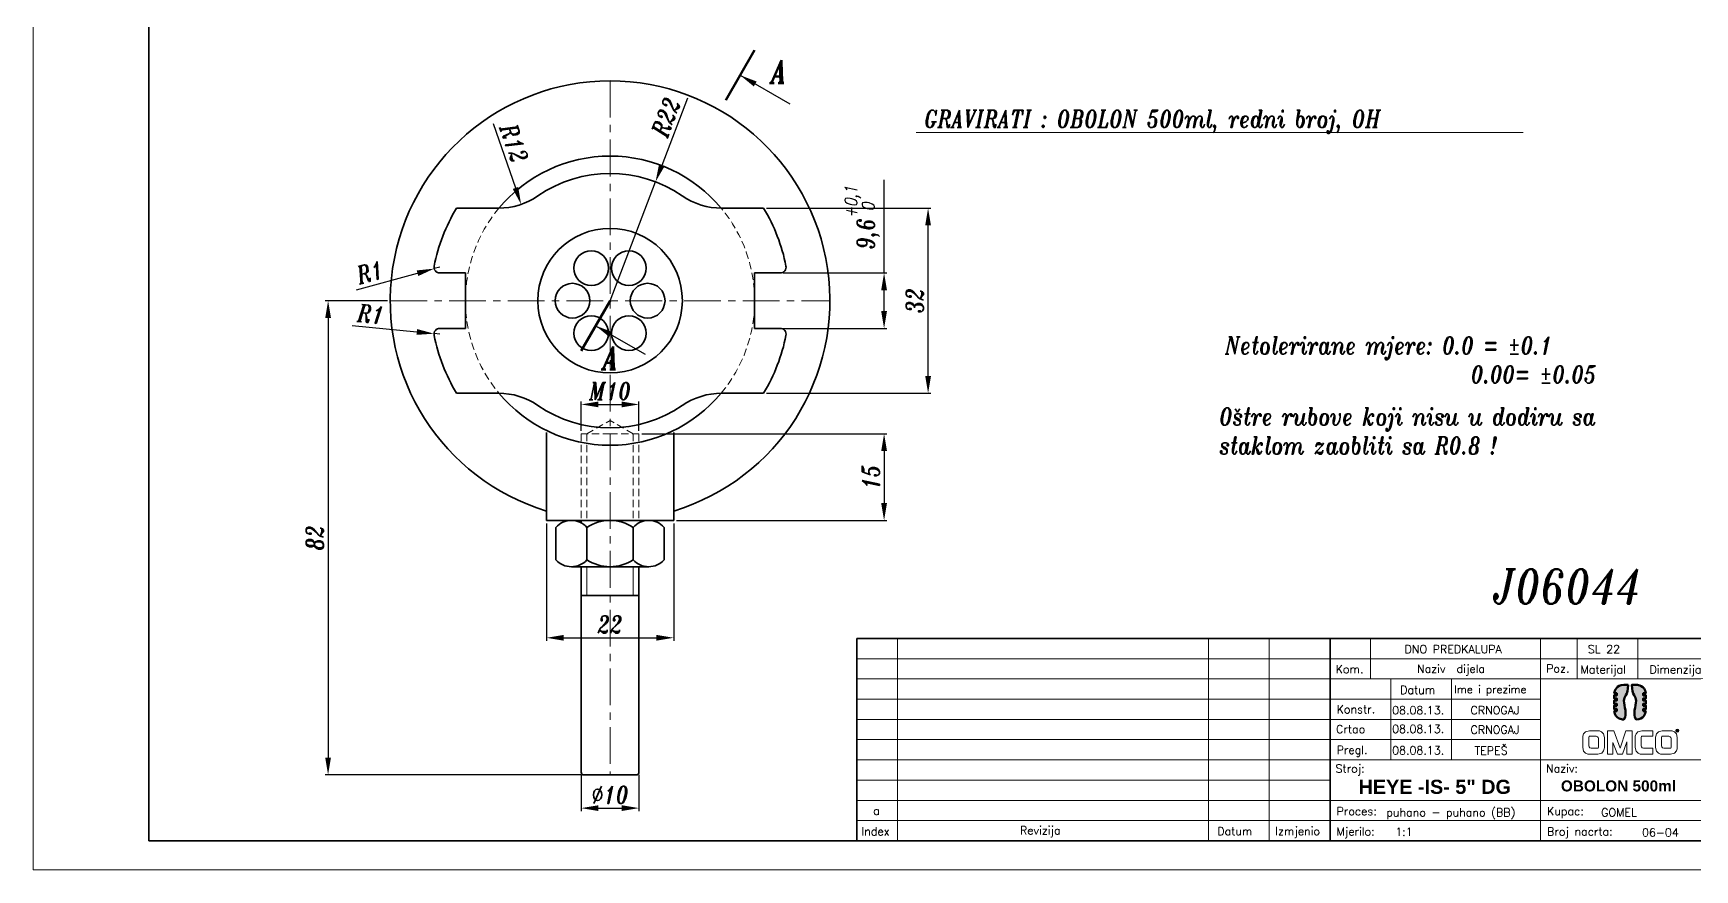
# Model space of a CAD drawing. Header units: millimetres. Extents: x 81 to 512, y 101 to 521.
# Drawn here: x 80.7 to 367.9, y 101.3 to 245.9 of the extents above; entities that cross this region are included whole.
import ezdxf

# ---------------------------------------------------------------- set-up
doc = ezdxf.new("R2010")
doc.units = ezdxf.units.MM
doc.header["$LTSCALE"] = 0.2
doc.linetypes.add('CENTER', pattern=[50.8, 31.75, -6.35, 6.35, -6.35])
doc.linetypes.add('HIDDEN', pattern=[9.525, 6.35, -3.175])
doc.layers.get('0').update_dxf_attribs({"lineweight": 15})
for name, color, linetype, lineweight in [('1', 1, 'CENTER', 15), ('2', 2, 'HIDDEN', 15), ('3', 3, 'Continuous', 35), ('4', 5, 'Continuous', 50)]:
    doc.layers.add(name, color=color, linetype=linetype, lineweight=lineweight)
doc.styles.add('ITALICT', font='italict', dxfattribs={"width": 0.8, "height": 3})
doc.styles.add('ROMANS', font='romans.shx')
doc.dimstyles.new('ISO-25', dxfattribs={"dimtxt": 3, "dimasz": 3, "dimexe": 0.5, "dimexo": 0.5, "dimgap": 0.8, "dimtad": 1, "dimtxsty": 'ITALICT', "dimcen": 0, "dimadec": 0, "dimazin": 0, "dimtfac": 1, "dimtmove": 0, "dimatfit": 3, "dimfxl": 0, "dimarcsym": 0})

# ---------------------------------------------------------------- blocks, each defined once
blk = doc.blocks.new('*D12')
at = {"color": 0, "lineweight": -2}
for p, q in [((207.44, 215.67), (235.88, 215.67)), ((235.38, 186.67), (235.38, 212.67)), ((207.44, 183.67), (235.88, 183.67))]:
    blk.add_line(p, q, dxfattribs=at)
at = {"color": 0}
for points in [[(234.88, 212.67), (235.88, 212.67), (235.38, 215.67)], [(234.88, 186.67), (235.88, 186.67), (235.38, 183.67)]]:
    blk.add_solid(points, dxfattribs=at)
at = {"color": 0, "insert": (233.08, 199.67), "char_height": 3, "attachment_point": 5, "rotation": 90, "style": 'ITALICT'}
blk.add_mtext('32', dxfattribs=at)
blk = doc.blocks.new('*D13')
at = {"color": 0, "lineweight": -2}
for p, q in [((193.77, 234.68), (189.32, 223.02)), ((180.39, 199.67), (188.25, 220.22))]:
    blk.add_line(p, q, dxfattribs=at)
at = {"color": 0}
blk.add_solid([(188.85, 223.2), (189.78, 222.85), (188.25, 220.22)], dxfattribs=at)
at = {"color": 0, "insert": (190.05, 231.39), "char_height": 3, "attachment_point": 5, "rotation": 69.0854, "style": 'ITALICT'}
blk.add_mtext('R22', dxfattribs=at)
blk = doc.blocks.new('*D14')
at = {"color": 0, "lineweight": -2}
blk.add_line((160.19, 230.32), (164.03, 219.16), dxfattribs=at)
at = {"color": 0}
blk.add_solid([(164.51, 219.32), (163.56, 219), (165.01, 216.32)], dxfattribs=at)
at = {"color": 0, "insert": (163.8, 226.91), "char_height": 3, "attachment_point": 5, "rotation": 288.9891, "style": 'ITALICT'}
blk.add_mtext('R12', dxfattribs=at)
blk = doc.blocks.new('*D23')
at = {"color": 0, "lineweight": -2}
for p, q in [((169.39, 161.17), (169.39, 140.88)), ((191.39, 161.17), (191.39, 140.88)), ((172.39, 141.38), (188.39, 141.38))]:
    blk.add_line(p, q, dxfattribs=at)
at = {"color": 0}
for points in [[(172.39, 141.88), (172.39, 140.88), (169.39, 141.38)], [(188.39, 141.88), (188.39, 140.88), (191.39, 141.38)]]:
    blk.add_solid(points, dxfattribs=at)
at = {"color": 0, "insert": (180.39, 143.68), "char_height": 3, "attachment_point": 5, "style": 'ITALICT'}
blk.add_mtext('22', dxfattribs=at)
blk = doc.blocks.new('*D24')
at = {"color": 0, "lineweight": -2}
for p, q in [((175.39, 117.67), (175.39, 111.43)), ((185.39, 117.67), (185.39, 111.43)), ((178.39, 111.93), (182.39, 111.93))]:
    blk.add_line(p, q, dxfattribs=at)
at = {"color": 0}
for points in [[(178.39, 112.43), (178.39, 111.43), (175.39, 111.93)], [(182.39, 112.43), (182.39, 111.43), (185.39, 111.93)]]:
    blk.add_solid(points, dxfattribs=at)
at = {"color": 0, "insert": (180.39, 114.23), "char_height": 3, "attachment_point": 5, "style": 'ITALICT'}
blk.add_mtext('%%C10', dxfattribs=at)
blk = doc.blocks.new('*D25')
at = {"color": 0, "lineweight": -2}
for p, q in [((141.89, 199.67), (131.14, 199.67)), ((131.64, 196.67), (131.64, 120.67)), ((175.39, 117.67), (131.14, 117.67))]:
    blk.add_line(p, q, dxfattribs=at)
at = {"color": 0}
for points in [[(131.14, 196.67), (132.14, 196.67), (131.64, 199.67)], [(131.14, 120.67), (132.14, 120.67), (131.64, 117.67)]]:
    blk.add_solid(points, dxfattribs=at)
at = {"color": 0, "insert": (129.34, 158.67), "char_height": 3, "attachment_point": 5, "rotation": 90, "style": 'ITALICT'}
blk.add_mtext('82', dxfattribs=at)
blk = doc.blocks.new('*D26')
at = {"color": 0, "lineweight": -2}
for p, q in [((185.89, 176.67), (228.27, 176.67)), ((227.77, 173.67), (227.77, 164.67)), ((191.89, 161.67), (228.27, 161.67))]:
    blk.add_line(p, q, dxfattribs=at)
at = {"color": 0}
for points in [[(227.27, 173.67), (228.27, 173.67), (227.77, 176.67)], [(227.27, 164.67), (228.27, 164.67), (227.77, 161.67)]]:
    blk.add_solid(points, dxfattribs=at)
at = {"color": 0, "insert": (225.47, 169.17), "char_height": 3, "attachment_point": 5, "rotation": 90, "style": 'ITALICT'}
blk.add_mtext('15', dxfattribs=at)
blk = doc.blocks.new('*D27')
at = {"color": 0, "lineweight": -2}
for p, q in [((227.77, 204.47), (227.77, 220.55)), ((210.33, 204.47), (228.27, 204.47)), ((227.77, 197.87), (227.77, 201.47)), ((210.33, 194.87), (228.27, 194.87))]:
    blk.add_line(p, q, dxfattribs=at)
at = {"color": 0}
for points in [[(227.27, 201.47), (228.27, 201.47), (227.77, 204.47)], [(227.27, 197.87), (228.27, 197.87), (227.77, 194.87)]]:
    blk.add_solid(points, dxfattribs=at)
at = {"color": 0, "insert": (223.99, 214.01), "char_height": 3, "attachment_point": 5, "rotation": 90, "style": 'ITALICT'}
blk.add_mtext('9,6{}{\\H0.71x;\\C3;\\S+0,1^  0;}', dxfattribs=at)
blk = doc.blocks.new('*D28')
at = {"color": 0, "lineweight": -2}
for p, q in [((175.39, 177.17), (175.39, 182.23)), ((178.39, 181.73), (182.39, 181.73)), ((185.39, 177.17), (185.39, 182.23))]:
    blk.add_line(p, q, dxfattribs=at)
at = {"color": 0}
for points in [[(178.39, 182.23), (178.39, 181.23), (175.39, 181.73)], [(182.39, 182.23), (182.39, 181.23), (185.39, 181.73)]]:
    blk.add_solid(points, dxfattribs=at)
at = {"color": 0, "insert": (180.39, 184.03), "char_height": 3, "attachment_point": 5, "style": 'ITALICT'}
blk.add_mtext('M10', dxfattribs=at)
blk = doc.blocks.new('*D32')
at = {"color": 0, "lineweight": -2}
for p, q in [((136.58, 201.54), (147.1, 204.42)), ((150.96, 205.47), (149.99, 205.21))]:
    blk.add_line(p, q, dxfattribs=at)
at = {"color": 0}
blk.add_solid([(146.97, 204.9), (147.23, 203.93), (149.99, 205.21)], dxfattribs=at)
at = {"color": 0, "insert": (138.89, 204.56), "char_height": 3, "attachment_point": 5, "rotation": 15.2787, "style": 'ITALICT'}
blk.add_mtext('R1', dxfattribs=at)
blk = doc.blocks.new('*D33')
at = {"color": 0, "lineweight": -2}
for p, q in [((135.8, 195.36), (146.98, 194.26)), ((150.96, 193.87), (149.96, 193.97))]:
    blk.add_line(p, q, dxfattribs=at)
at = {"color": 0}
blk.add_solid([(147.03, 194.76), (146.93, 193.76), (149.96, 193.97)], dxfattribs=at)
at = {"color": 0, "insert": (139.04, 197.35), "char_height": 3, "attachment_point": 5, "rotation": 354.3922, "style": 'ITALICT'}
blk.add_mtext('R1', dxfattribs=at)

msp = doc.modelspace()

# ---------------------------------------------------------------- hatches: boundary and pattern name
at = {"layer": '4'}
h = msp.add_hatch(color=142, dxfattribs=at)
edge = h.paths.add_edge_path()
edge.add_spline(control_points=[(354.003, 128.716), (354.003, 128.716), (354.003, 128.716), (354.003, 128.716), (354.003, 128.716), (354.159, 127.338), (355.377, 127.267), (355.557, 127.267), (355.557, 127.267), (355.557, 127.267), (355.692, 127.267), (355.692, 127.267), (355.692, 127.267), (356.331, 128.186), (355.687, 129.527), (355.687, 130.485), (355.687, 130.485), (355.687, 131.237), (356.35, 131.439), (356.422, 133.244), (356.422, 133.244), (355.658, 133.244), (355.658, 133.244), (355.658, 133.244), (354.368, 133.244), (354.074, 132.249), (354.006, 131.795)], knot_values=[0.8095238, 0.8095238, 0.8095238, 0.8095238, 0.8095238, 0.8095238, 0.8095238, 0.8095238, 0.8571429, 0.8571429, 0.8571429, 0.8571429, 0.9047619, 0.9047619, 0.9047619, 0.9047619, 0.952381, 0.952381, 0.952381, 0.952381, 1, 1, 1, 1.047619, 1.047619, 1.047619, 1.047619, 1.0952381, 1.0952381, 1.0952381, 1.0952381], degree=3, periodic=0)
edge.add_spline(control_points=[(354.006, 131.795), (354.006, 131.795), (354.444, 131.795), (354.444, 131.795)], knot_values=[0.0952381, 0.0952381, 0.0952381, 0.0952381, 0.1428571, 0.1428571, 0.1428571, 0.1428571], degree=3, periodic=0)
edge.add_spline(control_points=[(354.444, 131.795), (354.444, 131.795), (354.444, 131.795), (354.444, 131.795), (354.444, 131.795), (354.444, 131.795), (354.444, 131.429), (354.444, 131.429)], knot_values=[0.1428571, 0.1428571, 0.1428571, 0.1428571, 0.1428571, 0.1428571, 0.1428571, 0.1428571, 0.1904762, 0.1904762, 0.1904762, 0.1904762], degree=3, periodic=0)
edge.add_spline(control_points=[(354.444, 131.429), (354.444, 131.429), (354.444, 131.429), (354.444, 131.429), (354.444, 131.429), (354.444, 131.429), (353.986, 131.429), (353.986, 131.429)], knot_values=[0.1904762, 0.1904762, 0.1904762, 0.1904762, 0.1904762, 0.1904762, 0.1904762, 0.1904762, 0.2380952, 0.2380952, 0.2380952, 0.2380952], degree=3, periodic=0)
edge.add_spline(control_points=[(353.986, 131.429), (353.986, 131.429), (353.986, 131.429), (353.986, 131.429), (353.986, 131.429), (353.986, 131.429), (353.986, 130.891), (353.986, 130.891)], knot_values=[0.2380952, 0.2380952, 0.2380952, 0.2380952, 0.2380952, 0.2380952, 0.2380952, 0.2380952, 0.2857143, 0.2857143, 0.2857143, 0.2857143], degree=3, periodic=0)
edge.add_spline(control_points=[(353.986, 130.891), (353.986, 130.891), (353.986, 130.891), (353.986, 130.891), (353.986, 130.891), (353.986, 130.891), (354.444, 130.891), (354.444, 130.891)], knot_values=[0.2857143, 0.2857143, 0.2857143, 0.2857143, 0.2857143, 0.2857143, 0.2857143, 0.2857143, 0.3333333, 0.3333333, 0.3333333, 0.3333333], degree=3, periodic=0)
edge.add_spline(control_points=[(354.444, 130.891), (354.444, 130.891), (354.444, 130.891), (354.444, 130.891), (354.444, 130.891), (354.444, 130.891), (354.444, 130.525), (354.444, 130.525)], knot_values=[0.3333333, 0.3333333, 0.3333333, 0.3333333, 0.3333333, 0.3333333, 0.3333333, 0.3333333, 0.3809524, 0.3809524, 0.3809524, 0.3809524], degree=3, periodic=0)
edge.add_spline(control_points=[(354.444, 130.525), (354.444, 130.525), (354.444, 130.525), (354.444, 130.525), (354.444, 130.525), (354.444, 130.525), (353.986, 130.525), (353.986, 130.525)], knot_values=[0.3809524, 0.3809524, 0.3809524, 0.3809524, 0.3809524, 0.3809524, 0.3809524, 0.3809524, 0.4285714, 0.4285714, 0.4285714, 0.4285714], degree=3, periodic=0)
edge.add_spline(control_points=[(353.986, 130.525), (353.986, 130.525), (353.986, 130.525), (353.986, 130.525), (353.986, 130.525), (353.986, 130.525), (353.986, 129.987), (353.986, 129.987)], knot_values=[0.4285714, 0.4285714, 0.4285714, 0.4285714, 0.4285714, 0.4285714, 0.4285714, 0.4285714, 0.4761905, 0.4761905, 0.4761905, 0.4761905], degree=3, periodic=0)
edge.add_spline(control_points=[(353.986, 129.987), (353.986, 129.987), (353.986, 129.987), (353.986, 129.987), (353.986, 129.987), (353.986, 129.987), (354.444, 129.987), (354.444, 129.987)], knot_values=[0.4761905, 0.4761905, 0.4761905, 0.4761905, 0.4761905, 0.4761905, 0.4761905, 0.4761905, 0.5238095, 0.5238095, 0.5238095, 0.5238095], degree=3, periodic=0)
edge.add_spline(control_points=[(354.444, 129.987), (354.444, 129.987), (354.444, 129.987), (354.444, 129.987), (354.444, 129.987), (354.444, 129.987), (354.444, 129.62), (354.444, 129.62)], knot_values=[0.5238095, 0.5238095, 0.5238095, 0.5238095, 0.5238095, 0.5238095, 0.5238095, 0.5238095, 0.5714286, 0.5714286, 0.5714286, 0.5714286], degree=3, periodic=0)
edge.add_spline(control_points=[(354.444, 129.62), (354.444, 129.62), (354.444, 129.62), (354.444, 129.62), (354.444, 129.62), (354.444, 129.62), (353.986, 129.62), (353.986, 129.62)], knot_values=[0.5714286, 0.5714286, 0.5714286, 0.5714286, 0.5714286, 0.5714286, 0.5714286, 0.5714286, 0.6190476, 0.6190476, 0.6190476, 0.6190476], degree=3, periodic=0)
edge.add_spline(control_points=[(353.986, 129.62), (353.986, 129.62), (353.986, 129.62), (353.986, 129.62), (353.986, 129.62), (353.986, 129.62), (353.986, 129.083), (353.986, 129.083)], knot_values=[0.6190476, 0.6190476, 0.6190476, 0.6190476, 0.6190476, 0.6190476, 0.6190476, 0.6190476, 0.6666667, 0.6666667, 0.6666667, 0.6666667], degree=3, periodic=0)
edge.add_spline(control_points=[(353.986, 129.083), (353.986, 129.083), (353.986, 129.083), (353.986, 129.083), (353.986, 129.083), (353.986, 129.083), (354.444, 129.083), (354.444, 129.083)], knot_values=[0.6666667, 0.6666667, 0.6666667, 0.6666667, 0.6666667, 0.6666667, 0.6666667, 0.6666667, 0.7142857, 0.7142857, 0.7142857, 0.7142857], degree=3, periodic=0)
edge.add_spline(control_points=[(354.444, 129.083), (354.444, 129.083), (354.444, 129.083), (354.444, 129.083), (354.444, 129.083), (354.444, 129.083), (354.444, 128.716), (354.444, 128.716)], knot_values=[0.7142857, 0.7142857, 0.7142857, 0.7142857, 0.7142857, 0.7142857, 0.7142857, 0.7142857, 0.7619048, 0.7619048, 0.7619048, 0.7619048], degree=3, periodic=0)
edge.add_spline(control_points=[(354.444, 128.716), (354.444, 128.716), (354.444, 128.716), (354.444, 128.716), (354.444, 128.716), (354.444, 128.716), (354.003, 128.716), (354.003, 128.716)], knot_values=[0.7619048, 0.7619048, 0.7619048, 0.7619048, 0.7619048, 0.7619048, 0.7619048, 0.7619048, 0.8095238, 0.8095238, 0.8095238, 0.8095238], degree=3, periodic=0)
h = msp.add_hatch(color=253, dxfattribs=at)
edge = h.paths.add_edge_path()
edge.add_spline(control_points=[(359.02, 129.987), (359.02, 129.987), (359.02, 129.987), (359.02, 129.987), (359.02, 129.987), (359.02, 129.987), (359.478, 129.987), (359.478, 129.987)], knot_values=[0.2380952, 0.2380952, 0.2380952, 0.2380952, 0.2380952, 0.2380952, 0.2380952, 0.2380952, 0.2857143, 0.2857143, 0.2857143, 0.2857143], degree=3, periodic=0)
edge.add_spline(control_points=[(359.478, 129.987), (359.478, 129.987), (359.478, 129.987), (359.478, 129.987), (359.478, 129.987), (359.478, 129.987), (359.478, 130.525), (359.478, 130.525)], knot_values=[0.2857143, 0.2857143, 0.2857143, 0.2857143, 0.2857143, 0.2857143, 0.2857143, 0.2857143, 0.3333333, 0.3333333, 0.3333333, 0.3333333], degree=3, periodic=0)
edge.add_spline(control_points=[(359.478, 130.525), (359.478, 130.525), (359.478, 130.525), (359.478, 130.525), (359.478, 130.525), (359.478, 130.525), (359.02, 130.525), (359.02, 130.525)], knot_values=[0.3333333, 0.3333333, 0.3333333, 0.3333333, 0.3333333, 0.3333333, 0.3333333, 0.3333333, 0.3809524, 0.3809524, 0.3809524, 0.3809524], degree=3, periodic=0)
edge.add_spline(control_points=[(359.02, 130.525), (359.02, 130.525), (359.02, 130.525), (359.02, 130.525), (359.02, 130.525), (359.02, 130.525), (359.02, 130.891), (359.02, 130.891)], knot_values=[0.3809524, 0.3809524, 0.3809524, 0.3809524, 0.3809524, 0.3809524, 0.3809524, 0.3809524, 0.4285714, 0.4285714, 0.4285714, 0.4285714], degree=3, periodic=0)
edge.add_spline(control_points=[(359.02, 130.891), (359.02, 130.891), (359.02, 130.891), (359.02, 130.891), (359.02, 130.891), (359.02, 130.891), (359.478, 130.891), (359.478, 130.891)], knot_values=[0.4285714, 0.4285714, 0.4285714, 0.4285714, 0.4285714, 0.4285714, 0.4285714, 0.4285714, 0.4761905, 0.4761905, 0.4761905, 0.4761905], degree=3, periodic=0)
edge.add_spline(control_points=[(359.478, 130.891), (359.478, 130.891), (359.478, 130.891), (359.478, 130.891), (359.478, 130.891), (359.478, 130.891), (359.478, 131.429), (359.478, 131.429)], knot_values=[0.4761905, 0.4761905, 0.4761905, 0.4761905, 0.4761905, 0.4761905, 0.4761905, 0.4761905, 0.5238095, 0.5238095, 0.5238095, 0.5238095], degree=3, periodic=0)
edge.add_spline(control_points=[(359.478, 131.429), (359.478, 131.429), (359.478, 131.429), (359.478, 131.429), (359.478, 131.429), (359.478, 131.429), (359.02, 131.429), (359.02, 131.429)], knot_values=[0.5238095, 0.5238095, 0.5238095, 0.5238095, 0.5238095, 0.5238095, 0.5238095, 0.5238095, 0.5714286, 0.5714286, 0.5714286, 0.5714286], degree=3, periodic=0)
edge.add_spline(control_points=[(359.02, 131.429), (359.02, 131.429), (359.02, 131.429), (359.02, 131.429), (359.02, 131.429), (359.02, 131.429), (359.02, 131.795), (359.02, 131.795)], knot_values=[0.5714286, 0.5714286, 0.5714286, 0.5714286, 0.5714286, 0.5714286, 0.5714286, 0.5714286, 0.6190476, 0.6190476, 0.6190476, 0.6190476], degree=3, periodic=0)
edge.add_spline(control_points=[(359.02, 131.795), (359.02, 131.795), (359.02, 131.795), (359.02, 131.795), (359.02, 131.795), (359.02, 131.795), (359.46, 131.795), (359.46, 131.795)], knot_values=[0.6190476, 0.6190476, 0.6190476, 0.6190476, 0.6190476, 0.6190476, 0.6190476, 0.6190476, 0.6666667, 0.6666667, 0.6666667, 0.6666667], degree=3, periodic=0)
edge.add_spline(control_points=[(359.46, 131.795), (359.46, 131.795), (359.46, 131.795), (359.46, 131.795), (359.46, 131.795), (359.299, 133.164), (358.087, 133.244), (357.907, 133.244), (357.907, 133.244), (357.907, 133.244), (357.042, 133.244), (357.042, 133.244)], knot_values=[0.6666667, 0.6666667, 0.6666667, 0.6666667, 0.6666667, 0.6666667, 0.6666667, 0.6666667, 0.7142857, 0.7142857, 0.7142857, 0.7142857, 0.7619048, 0.7619048, 0.7619048, 0.7619048], degree=3, periodic=0)
edge.add_spline(control_points=[(357.042, 133.244), (357.042, 133.244), (357.042, 133.244), (357.042, 133.244), (357.042, 133.244), (357.114, 131.439), (357.777, 131.237), (357.777, 130.485), (357.777, 130.485), (357.777, 129.527), (357.133, 128.186), (357.772, 127.267), (357.772, 127.267), (357.772, 127.267), (357.816, 127.267), (357.816, 127.267), (357.816, 127.267), (359.106, 127.267), (359.395, 128.262), (359.459, 128.716), (359.459, 128.716), (359.459, 128.716), (359.459, 128.716), (359.459, 128.716)], knot_values=[0.7619048, 0.7619048, 0.7619048, 0.7619048, 0.7619048, 0.7619048, 0.7619048, 0.7619048, 0.8095238, 0.8095238, 0.8095238, 0.8095238, 0.8571429, 0.8571429, 0.8571429, 0.8571429, 0.9047619, 0.9047619, 0.9047619, 0.9047619, 0.952381, 0.952381, 0.952381, 0.952381, 0.952381, 0.952381, 0.952381, 0.952381], degree=3, periodic=0)
edge.add_spline(control_points=[(359.459, 128.716), (359.459, 128.716), (359.02, 128.716), (359.02, 128.716), (359.02, 128.716), (359.02, 129.083), (359.02, 129.083)], knot_values=[0.952381, 0.952381, 0.952381, 0.952381, 1, 1, 1, 1.047619, 1.047619, 1.047619, 1.047619], degree=3, periodic=0)
edge.add_spline(control_points=[(359.02, 129.083), (359.02, 129.083), (359.02, 129.083), (359.02, 129.083), (359.02, 129.083), (359.02, 129.083), (359.478, 129.083), (359.478, 129.083)], knot_values=[0.047619, 0.047619, 0.047619, 0.047619, 0.047619, 0.047619, 0.047619, 0.047619, 0.0952381, 0.0952381, 0.0952381, 0.0952381], degree=3, periodic=0)
edge.add_spline(control_points=[(359.478, 129.083), (359.478, 129.083), (359.478, 129.083), (359.478, 129.083), (359.478, 129.083), (359.478, 129.083), (359.478, 129.62), (359.478, 129.62)], knot_values=[0.0952381, 0.0952381, 0.0952381, 0.0952381, 0.0952381, 0.0952381, 0.0952381, 0.0952381, 0.1428571, 0.1428571, 0.1428571, 0.1428571], degree=3, periodic=0)
edge.add_spline(control_points=[(359.478, 129.62), (359.478, 129.62), (359.478, 129.62), (359.478, 129.62), (359.478, 129.62), (359.478, 129.62), (359.02, 129.62), (359.02, 129.62)], knot_values=[0.1428571, 0.1428571, 0.1428571, 0.1428571, 0.1428571, 0.1428571, 0.1428571, 0.1428571, 0.1904762, 0.1904762, 0.1904762, 0.1904762], degree=3, periodic=0)
edge.add_spline(control_points=[(359.02, 129.62), (359.02, 129.62), (359.02, 129.62), (359.02, 129.62), (359.02, 129.62), (359.02, 129.62), (359.02, 129.987), (359.02, 129.987)], knot_values=[0.1904762, 0.1904762, 0.1904762, 0.1904762, 0.1904762, 0.1904762, 0.1904762, 0.1904762, 0.2380952, 0.2380952, 0.2380952, 0.2380952], degree=3, periodic=0)

# ---------------------------------------------------------------- linework, layer by layer
for p, q in [((80.661, 521.271), (80.661, 101.271)), ((338.238, 228.738), (233.307, 228.738)), ((176.392, 153.671), (176.392, 148.671)), ((184.392, 153.671), (184.392, 148.671)), ((230.083, 141.271), (230.083, 106.271)), ((283.872, 141.271), (283.872, 106.271)), ((294.372, 141.271), (294.372, 106.271)), ((311.872, 141.271), (311.872, 134.271)), ((341.272, 141.271), (341.272, 106.271)), ((347.572, 141.271), (347.572, 134.271)), ((358.072, 141.271), (358.072, 134.271)), ((223.083, 137.771), (372.661, 137.771)), ((372.661, 134.271), (223.083, 134.271)), ((315.372, 134.271), (315.372, 120.271)), ((325.872, 134.271), (325.872, 120.271)), ((223.083, 130.771), (341.272, 130.771)), ((223.083, 127.271), (341.272, 127.271)), ((223.083, 123.771), (341.272, 123.771)), ((223.083, 120.271), (372.661, 120.271)), ((304.872, 116.771), (223.083, 116.771)), ((223.083, 113.271), (372.661, 113.271)), ((223.083, 109.771), (372.661, 109.771)), ((80.661, 101.271), (377.661, 101.271))]:
    msp.add_line(p, q)
for points, knots in [([(351.179, 121.247), (351.179, 121.247), (349.64, 121.247), (349.64, 121.247), (349.64, 121.247), (349.509, 121.247), (348.571, 121.302), (348.571, 122.44), (348.571, 122.44), (348.571, 122.44), (348.571, 124.178), (348.571, 124.178), (348.571, 124.178), (348.571, 124.178), (348.571, 125.317), (349.709, 125.317), (349.709, 125.317), (349.709, 125.317), (351.241, 125.317), (351.241, 125.317), (351.241, 125.317), (351.372, 125.317), (352.31, 125.255), (352.31, 124.116), (352.31, 124.116), (352.31, 124.116), (352.31, 122.385), (352.31, 122.385), (352.31, 122.385), (352.31, 122.385), (352.317, 121.247), (351.179, 121.247)], [0, 0, 0, 0, 0.125, 0.125, 0.125, 0.125, 0.25, 0.25, 0.25, 0.25, 0.375, 0.375, 0.375, 0.375, 0.5, 0.5, 0.5, 0.5, 0.625, 0.625, 0.625, 0.625, 0.75, 0.75, 0.75, 0.75, 0.875, 0.875, 0.875, 0.875, 1, 1, 1, 1]), ([(351.275, 123.882), (351.275, 123.882), (351.275, 124.351), (350.875, 124.351), (350.875, 124.351), (350.875, 124.351), (349.737, 124.351), (349.737, 124.351), (349.737, 124.351), (349.737, 124.351), (349.606, 124.344), (349.606, 124.213), (349.606, 124.213), (349.606, 124.213), (349.606, 122.744), (349.606, 122.744), (349.606, 122.744), (349.606, 122.744), (349.606, 122.281), (350.006, 122.281), (350.006, 122.281), (350.006, 122.281), (351.144, 122.281), (351.144, 122.281), (351.144, 122.281), (351.144, 122.281), (351.275, 122.281), (351.275, 122.412), (351.275, 122.412), (351.275, 122.412), (351.275, 123.882), (351.275, 123.882)], [0, 0, 0, 0, 0.125, 0.125, 0.125, 0.125, 0.25, 0.25, 0.25, 0.25, 0.375, 0.375, 0.375, 0.375, 0.5, 0.5, 0.5, 0.5, 0.625, 0.625, 0.625, 0.625, 0.75, 0.75, 0.75, 0.75, 0.875, 0.875, 0.875, 0.875, 1, 1, 1, 1]), ([(356.187, 121.247), (356.187, 121.247), (356.187, 123.378), (356.187, 123.378), (356.187, 123.378), (356.187, 123.378), (355.442, 121.247), (355.442, 121.247), (355.442, 121.247), (355.442, 121.247), (354.545, 121.247), (354.545, 121.247), (354.545, 121.247), (354.545, 121.247), (353.786, 123.282), (353.786, 123.282), (353.786, 123.282), (353.786, 123.282), (353.786, 121.247), (353.786, 121.247), (353.786, 121.247), (353.786, 121.247), (352.827, 121.247), (352.827, 121.247), (352.827, 121.247), (352.827, 121.247), (352.827, 125.317), (352.827, 125.317), (352.827, 125.317), (352.827, 125.317), (353.938, 125.317), (353.938, 125.317), (353.938, 125.317), (353.938, 125.317), (355.007, 122.316), (355.007, 122.316), (355.007, 122.316), (355.007, 122.316), (356.028, 125.317), (356.028, 125.317), (356.028, 125.317), (356.028, 125.317), (357.118, 125.317), (357.118, 125.317), (357.118, 125.317), (357.118, 125.317), (357.118, 121.247), (357.118, 121.247), (357.118, 121.247), (357.118, 121.247), (356.187, 121.247), (356.187, 121.247)], [0, 0, 0, 0, 0.0769231, 0.0769231, 0.0769231, 0.0769231, 0.1538462, 0.1538462, 0.1538462, 0.1538462, 0.2307692, 0.2307692, 0.2307692, 0.2307692, 0.3076923, 0.3076923, 0.3076923, 0.3076923, 0.3846154, 0.3846154, 0.3846154, 0.3846154, 0.4615385, 0.4615385, 0.4615385, 0.4615385, 0.5384615, 0.5384615, 0.5384615, 0.5384615, 0.6153846, 0.6153846, 0.6153846, 0.6153846, 0.6923077, 0.6923077, 0.6923077, 0.6923077, 0.7692308, 0.7692308, 0.7692308, 0.7692308, 0.8461538, 0.8461538, 0.8461538, 0.8461538, 0.9230769, 0.9230769, 0.9230769, 0.9230769, 1, 1, 1, 1]), ([(360.706, 122.281), (360.706, 122.281), (359.07, 122.281), (359.07, 122.281), (359.07, 122.281), (358.67, 122.281), (358.67, 122.744), (358.67, 122.744), (358.67, 122.744), (358.67, 122.744), (358.67, 124.213), (358.67, 124.213), (358.67, 124.213), (358.67, 124.344), (358.801, 124.351), (358.801, 124.351), (358.801, 124.351), (358.801, 124.351), (360.706, 124.351), (360.706, 124.351), (360.706, 124.351), (360.706, 124.351), (360.706, 125.317), (360.706, 125.317), (360.706, 125.317), (360.706, 125.317), (358.774, 125.317), (358.774, 125.317), (358.774, 125.317), (357.636, 125.317), (357.636, 124.178), (357.636, 124.178), (357.636, 124.178), (357.636, 124.178), (357.636, 122.44), (357.636, 122.44), (357.636, 122.44), (357.636, 121.302), (358.574, 121.247), (358.705, 121.247), (358.705, 121.247), (358.705, 121.247), (360.706, 121.247), (360.706, 121.247), (360.706, 121.247), (360.706, 121.247), (360.706, 122.281), (360.706, 122.281)], [0, 0, 0, 0, 0.0833333, 0.0833333, 0.0833333, 0.0833333, 0.1666667, 0.1666667, 0.1666667, 0.1666667, 0.25, 0.25, 0.25, 0.25, 0.3333333, 0.3333333, 0.3333333, 0.3333333, 0.4166667, 0.4166667, 0.4166667, 0.4166667, 0.5, 0.5, 0.5, 0.5, 0.5833333, 0.5833333, 0.5833333, 0.5833333, 0.6666667, 0.6666667, 0.6666667, 0.6666667, 0.75, 0.75, 0.75, 0.75, 0.8333333, 0.8333333, 0.8333333, 0.8333333, 0.9166667, 0.9166667, 0.9166667, 0.9166667, 1, 1, 1, 1]), ([(363.761, 121.247), (363.761, 121.247), (362.223, 121.247), (362.223, 121.247), (362.223, 121.247), (362.092, 121.247), (361.154, 121.302), (361.154, 122.44), (361.154, 122.44), (361.154, 122.44), (361.154, 124.178), (361.154, 124.178), (361.154, 124.178), (361.154, 124.178), (361.154, 125.317), (362.292, 125.317), (362.292, 125.317), (362.292, 125.317), (363.824, 125.317), (363.824, 125.317), (363.824, 125.317), (363.955, 125.317), (364.893, 125.255), (364.893, 124.116), (364.893, 124.116), (364.893, 124.116), (364.893, 122.385), (364.893, 122.385), (364.893, 122.385), (364.893, 122.385), (364.9, 121.247), (363.761, 121.247)], [0, 0, 0, 0, 0.125, 0.125, 0.125, 0.125, 0.25, 0.25, 0.25, 0.25, 0.375, 0.375, 0.375, 0.375, 0.5, 0.5, 0.5, 0.5, 0.625, 0.625, 0.625, 0.625, 0.75, 0.75, 0.75, 0.75, 0.875, 0.875, 0.875, 0.875, 1, 1, 1, 1]), ([(363.858, 123.882), (363.858, 123.882), (363.858, 124.351), (363.458, 124.351), (363.458, 124.351), (363.458, 124.351), (362.32, 124.351), (362.32, 124.351), (362.32, 124.351), (362.32, 124.351), (362.189, 124.344), (362.189, 124.213), (362.189, 124.213), (362.189, 124.213), (362.189, 122.744), (362.189, 122.744), (362.189, 122.744), (362.189, 122.744), (362.189, 122.281), (362.589, 122.281), (362.589, 122.281), (362.589, 122.281), (363.727, 122.281), (363.727, 122.281), (363.727, 122.281), (363.727, 122.281), (363.858, 122.281), (363.858, 122.412), (363.858, 122.412), (363.858, 122.412), (363.858, 123.882), (363.858, 123.882)], [0, 0, 0, 0, 0.125, 0.125, 0.125, 0.125, 0.25, 0.25, 0.25, 0.25, 0.375, 0.375, 0.375, 0.375, 0.5, 0.5, 0.5, 0.5, 0.625, 0.625, 0.625, 0.625, 0.75, 0.75, 0.75, 0.75, 0.875, 0.875, 0.875, 0.875, 1, 1, 1, 1]), ([(364.909, 125.058), (364.758, 125.058), (364.635, 125.181), (364.635, 125.333), (364.635, 125.333), (364.635, 125.484), (364.758, 125.607), (364.909, 125.607), (364.909, 125.607), (365.061, 125.607), (365.184, 125.484), (365.184, 125.333), (365.184, 125.333), (365.184, 125.181), (365.061, 125.058), (364.909, 125.058)], [0, 0, 0, 0, 0.25, 0.25, 0.25, 0.25, 0.5, 0.5, 0.5, 0.5, 0.75, 0.75, 0.75, 0.75, 1, 1, 1, 1]), ([(364.909, 125.547), (364.792, 125.547), (364.695, 125.45), (364.695, 125.333), (364.695, 125.333), (364.695, 125.216), (364.792, 125.119), (364.909, 125.119), (364.909, 125.119), (365.027, 125.119), (365.123, 125.216), (365.123, 125.333), (365.123, 125.333), (365.123, 125.45), (365.027, 125.547), (364.909, 125.547)], [0, 0, 0, 0, 0.25, 0.25, 0.25, 0.25, 0.5, 0.5, 0.5, 0.5, 0.75, 0.75, 0.75, 0.75, 1, 1, 1, 1]), ([(364.972, 125.286), (364.972, 125.286), (365.028, 125.199), (365.028, 125.199), (365.028, 125.199), (365.028, 125.199), (364.953, 125.199), (364.953, 125.199), (364.953, 125.199), (364.953, 125.199), (364.905, 125.276), (364.905, 125.276), (364.905, 125.276), (364.905, 125.276), (364.875, 125.276), (364.875, 125.276), (364.875, 125.276), (364.875, 125.276), (364.875, 125.199), (364.875, 125.199), (364.875, 125.199), (364.875, 125.199), (364.807, 125.199), (364.807, 125.199), (364.807, 125.199), (364.807, 125.199), (364.807, 125.477), (364.807, 125.477), (364.807, 125.477), (364.807, 125.477), (364.928, 125.477), (364.928, 125.477), (364.928, 125.477), (364.951, 125.477), (365.034, 125.477), (365.034, 125.377), (365.034, 125.377), (365.034, 125.324), (365.002, 125.297), (364.972, 125.286)], [0, 0, 0, 0, 0.1, 0.1, 0.1, 0.1, 0.2, 0.2, 0.2, 0.2, 0.3, 0.3, 0.3, 0.3, 0.4, 0.4, 0.4, 0.4, 0.5, 0.5, 0.5, 0.5, 0.6, 0.6, 0.6, 0.6, 0.7, 0.7, 0.7, 0.7, 0.8, 0.8, 0.8, 0.8, 0.9, 0.9, 0.9, 0.9, 1, 1, 1, 1]), ([(364.911, 125.418), (364.911, 125.418), (364.875, 125.418), (364.875, 125.418), (364.875, 125.418), (364.875, 125.418), (364.875, 125.331), (364.875, 125.331), (364.875, 125.331), (364.875, 125.331), (364.911, 125.331), (364.911, 125.331), (364.911, 125.331), (364.947, 125.331), (364.962, 125.344), (364.962, 125.377), (364.962, 125.377), (364.962, 125.409), (364.947, 125.418), (364.911, 125.418)], [0, 0, 0, 0, 0.2, 0.2, 0.2, 0.2, 0.4, 0.4, 0.4, 0.4, 0.6, 0.6, 0.6, 0.6, 0.8, 0.8, 0.8, 0.8, 1, 1, 1, 1])]:
    msp.add_open_spline(points, degree=3, knots=knots)
at = {"layer": '1'}
for p, q in [((180.392, 237.671), (180.392, 117.671)), ((142.392, 199.671), (218.392, 199.671))]:
    msp.add_line(p, q, dxfattribs=at)
at = {"layer": '2'}
for p, q in [((176.392, 176.671), (180.392, 178.98)), ((184.392, 176.671), (180.392, 178.98)), ((175.392, 176.671), (175.392, 161.671)), ((180.392, 176.671), (175.392, 176.671)), ((176.392, 176.671), (176.392, 161.671)), ((180.392, 176.671), (185.392, 176.671)), ((184.392, 176.671), (184.392, 161.671)), ((185.392, 176.671), (185.392, 161.671))]:
    msp.add_line(p, q, dxfattribs=at)
for start, end in [(140.20742, 219.79258), (320.20742, 39.79258)]:
    msp.add_arc((180.392, 199.671), 25, start, end, dxfattribs=at)
at = {"layer": '3'}
for p, q in [((100.661, 516.271), (100.661, 106.271)), ((161.105, 215.671), (153.841, 215.671)), ((199.68, 215.671), (206.944, 215.671)), ((155.392, 204.471), (150.958, 204.471)), ((155.392, 199.671), (155.392, 204.471)), ((205.392, 204.471), (209.826, 204.471)), ((205.392, 199.671), (205.392, 204.471)), ((155.392, 199.671), (155.392, 194.871)), ((205.392, 199.671), (205.392, 194.871)), ((155.392, 194.871), (150.958, 194.871)), ((205.392, 194.871), (209.826, 194.871)), ((161.105, 183.671), (153.841, 183.671)), ((199.68, 183.671), (206.944, 183.671)), ((169.392, 161.671), (169.392, 176.887)), ((191.392, 161.671), (191.392, 176.887)), ((180.392, 161.671), (169.392, 161.671)), ((175.392, 161.671), (175.392, 161.254)), ((180.392, 161.671), (191.392, 161.671)), ((171.032, 160.471), (171.032, 154.871)), ((176.392, 160.471), (176.392, 154.871)), ((184.392, 160.471), (184.392, 154.871)), ((189.752, 160.471), (189.752, 154.871)), ((180.392, 153.671), (173.712, 153.671)), ((175.392, 153.671), (175.392, 118.171)), ((180.392, 153.671), (187.072, 153.671)), ((185.392, 153.671), (185.392, 118.171)), ((180.392, 148.671), (175.392, 148.671)), ((180.392, 148.671), (185.392, 148.671)), ((223.083, 141.271), (372.661, 141.271)), ((223.083, 141.271), (223.083, 106.271)), ((304.872, 141.271), (304.872, 106.271)), ((180.392, 117.671), (175.892, 117.671)), ((180.392, 117.671), (184.892, 117.671)), ((100.661, 106.271), (372.661, 106.271))]:
    msp.add_line(p, q, dxfattribs=at)
for centre, radius in [((180.392, 199.671), 12.5), ((177.142, 205.3), 3), ((183.642, 205.3), 3), ((173.892, 199.671), 3), ((186.892, 199.671), 3), ((177.142, 194.042), 3), ((183.642, 194.042), 3)]:
    msp.add_circle(centre, radius, dxfattribs=at)
for centre, radius, start, end in [((180.392, 199.671), 38, 286.82645, 253.17355), ((180.392, 199.671), 25, 39.79258, 140.20742), ((180.392, 199.671), 22, 55.43968, 124.56032), ((180.392, 199.671), 31, 148.92705, 168.85262), ((161.105, 227.671), 12, 270, 304.56032), ((199.68, 227.671), 12, 235.43968, 270), ((180.392, 199.671), 31, 11.14738, 31.07295), ((150.958, 205.471), 1, 168.85262, 270), ((209.826, 205.471), 1, 270, 11.14738), ((150.958, 193.871), 1, 90, 191.14738), ((180.392, 199.671), 31, 191.14738, 211.07295), ((180.392, 199.671), 31, 328.92705, 348.85262), ((209.826, 193.871), 1, 348.85262, 90), ((161.105, 171.671), 12, 55.43968, 90), ((180.392, 199.671), 25, 219.79258, 320.20742), ((180.392, 199.671), 22, 235.43968, 304.56032), ((199.68, 171.671), 12, 90, 124.56032), ((173.712, 158.078), 3.593, 41.75803, 138.24197), ((180.392, 154.404), 7.267, 90, 123.39849), ((180.392, 154.404), 7.267, 56.60151, 90), ((187.072, 158.078), 3.593, 41.75803, 138.24197), ((173.712, 157.264), 3.593, 221.75803, 318.24197), ((180.392, 160.938), 7.267, 236.60151, 270), ((180.392, 160.938), 7.267, 270, 303.39849), ((187.072, 157.264), 3.593, 221.75803, 318.24197), ((175.892, 118.171), 0.5, 180, 270), ((184.892, 118.171), 0.5, 270, 0)]:
    msp.add_arc(centre, radius, start, end, dxfattribs=at)
at = {"layer": '4'}
for p, q in [((200.392, 234.312), (205.392, 242.972)), ((175.392, 191.011), (180.392, 199.671))]:
    msp.add_line(p, q, dxfattribs=at)
at = {"layer": '4', "color": 142}
msp.add_open_spline([(356.422, 133.244), (356.422, 133.244), (355.658, 133.244), (355.658, 133.244), (355.658, 133.244), (354.368, 133.244), (354.074, 132.249), (354.006, 131.795), (354.006, 131.795), (354.006, 131.795), (354.444, 131.795), (354.444, 131.795), (354.444, 131.795), (354.444, 131.795), (354.444, 131.429), (354.444, 131.429), (354.444, 131.429), (354.444, 131.429), (353.986, 131.429), (353.986, 131.429), (353.986, 131.429), (353.986, 131.429), (353.986, 130.891), (353.986, 130.891), (353.986, 130.891), (353.986, 130.891), (354.444, 130.891), (354.444, 130.891), (354.444, 130.891), (354.444, 130.891), (354.444, 130.525), (354.444, 130.525), (354.444, 130.525), (354.444, 130.525), (353.986, 130.525), (353.986, 130.525), (353.986, 130.525), (353.986, 130.525), (353.986, 129.987), (353.986, 129.987), (353.986, 129.987), (353.986, 129.987), (354.444, 129.987), (354.444, 129.987), (354.444, 129.987), (354.444, 129.987), (354.444, 129.62), (354.444, 129.62), (354.444, 129.62), (354.444, 129.62), (353.986, 129.62), (353.986, 129.62), (353.986, 129.62), (353.986, 129.62), (353.986, 129.083), (353.986, 129.083), (353.986, 129.083), (353.986, 129.083), (354.444, 129.083), (354.444, 129.083), (354.444, 129.083), (354.444, 129.083), (354.444, 128.716), (354.444, 128.716), (354.444, 128.716), (354.444, 128.716), (354.003, 128.716), (354.003, 128.716), (354.003, 128.716), (354.159, 127.338), (355.377, 127.267), (355.557, 127.267), (355.557, 127.267), (355.557, 127.267), (355.692, 127.267), (355.692, 127.267), (355.692, 127.267), (356.331, 128.186), (355.687, 129.527), (355.687, 130.485), (355.687, 130.485), (355.687, 131.237), (356.35, 131.439), (356.422, 133.244)], degree=3, knots=[0, 0, 0, 0, 0.047619, 0.047619, 0.047619, 0.047619, 0.0952381, 0.0952381, 0.0952381, 0.0952381, 0.1428571, 0.1428571, 0.1428571, 0.1428571, 0.1904762, 0.1904762, 0.1904762, 0.1904762, 0.2380952, 0.2380952, 0.2380952, 0.2380952, 0.2857143, 0.2857143, 0.2857143, 0.2857143, 0.3333333, 0.3333333, 0.3333333, 0.3333333, 0.3809524, 0.3809524, 0.3809524, 0.3809524, 0.4285714, 0.4285714, 0.4285714, 0.4285714, 0.4761905, 0.4761905, 0.4761905, 0.4761905, 0.5238095, 0.5238095, 0.5238095, 0.5238095, 0.5714286, 0.5714286, 0.5714286, 0.5714286, 0.6190476, 0.6190476, 0.6190476, 0.6190476, 0.6666667, 0.6666667, 0.6666667, 0.6666667, 0.7142857, 0.7142857, 0.7142857, 0.7142857, 0.7619048, 0.7619048, 0.7619048, 0.7619048, 0.8095238, 0.8095238, 0.8095238, 0.8095238, 0.8571429, 0.8571429, 0.8571429, 0.8571429, 0.9047619, 0.9047619, 0.9047619, 0.9047619, 0.952381, 0.952381, 0.952381, 0.952381, 1, 1, 1, 1], dxfattribs=at)
at = {"layer": '4', "color": 253}
msp.add_open_spline([(359.02, 128.716), (359.02, 128.716), (359.02, 129.083), (359.02, 129.083), (359.02, 129.083), (359.02, 129.083), (359.478, 129.083), (359.478, 129.083), (359.478, 129.083), (359.478, 129.083), (359.478, 129.62), (359.478, 129.62), (359.478, 129.62), (359.478, 129.62), (359.02, 129.62), (359.02, 129.62), (359.02, 129.62), (359.02, 129.62), (359.02, 129.987), (359.02, 129.987), (359.02, 129.987), (359.02, 129.987), (359.478, 129.987), (359.478, 129.987), (359.478, 129.987), (359.478, 129.987), (359.478, 130.525), (359.478, 130.525), (359.478, 130.525), (359.478, 130.525), (359.02, 130.525), (359.02, 130.525), (359.02, 130.525), (359.02, 130.525), (359.02, 130.891), (359.02, 130.891), (359.02, 130.891), (359.02, 130.891), (359.478, 130.891), (359.478, 130.891), (359.478, 130.891), (359.478, 130.891), (359.478, 131.429), (359.478, 131.429), (359.478, 131.429), (359.478, 131.429), (359.02, 131.429), (359.02, 131.429), (359.02, 131.429), (359.02, 131.429), (359.02, 131.795), (359.02, 131.795), (359.02, 131.795), (359.02, 131.795), (359.46, 131.795), (359.46, 131.795), (359.46, 131.795), (359.299, 133.164), (358.087, 133.244), (357.907, 133.244), (357.907, 133.244), (357.907, 133.244), (357.042, 133.244), (357.042, 133.244), (357.042, 133.244), (357.114, 131.439), (357.777, 131.237), (357.777, 130.485), (357.777, 130.485), (357.777, 129.527), (357.133, 128.186), (357.772, 127.267), (357.772, 127.267), (357.772, 127.267), (357.816, 127.267), (357.816, 127.267), (357.816, 127.267), (359.106, 127.267), (359.395, 128.262), (359.459, 128.716), (359.459, 128.716), (359.459, 128.716), (359.02, 128.716), (359.02, 128.716)], degree=3, knots=[0, 0, 0, 0, 0.047619, 0.047619, 0.047619, 0.047619, 0.0952381, 0.0952381, 0.0952381, 0.0952381, 0.1428571, 0.1428571, 0.1428571, 0.1428571, 0.1904762, 0.1904762, 0.1904762, 0.1904762, 0.2380952, 0.2380952, 0.2380952, 0.2380952, 0.2857143, 0.2857143, 0.2857143, 0.2857143, 0.3333333, 0.3333333, 0.3333333, 0.3333333, 0.3809524, 0.3809524, 0.3809524, 0.3809524, 0.4285714, 0.4285714, 0.4285714, 0.4285714, 0.4761905, 0.4761905, 0.4761905, 0.4761905, 0.5238095, 0.5238095, 0.5238095, 0.5238095, 0.5714286, 0.5714286, 0.5714286, 0.5714286, 0.6190476, 0.6190476, 0.6190476, 0.6190476, 0.6666667, 0.6666667, 0.6666667, 0.6666667, 0.7142857, 0.7142857, 0.7142857, 0.7142857, 0.7619048, 0.7619048, 0.7619048, 0.7619048, 0.8095238, 0.8095238, 0.8095238, 0.8095238, 0.8571429, 0.8571429, 0.8571429, 0.8571429, 0.9047619, 0.9047619, 0.9047619, 0.9047619, 0.952381, 0.952381, 0.952381, 0.952381, 1, 1, 1, 1], dxfattribs=at)

# ---------------------------------------------------------------- texts
at = {"style": 'ITALICT', "width": 0.8}
for s, height, p in [('A', 4, (208.224, 237.281)), ('GRAVIRATI : OBOLON 500ml, redni broj, OH', 3, (234.75, 229.599)), ('Netolerirane mjere: 0.0 = %%p0.1', 3, (286.737, 190.421)), ('A', 4, (179.119, 187.771)), ('0.00= %%p0.05', 3, (329.243, 185.421)), ('Oštre rubove koji nisu u dodiru sa ', 3, (285.756, 178.117)), ('staklom zaobliti sa R0.8 !', 3, (285.756, 173.117)), ('J06044', 6, (333.057, 147.265))]:
    msp.add_text(s, height=height, dxfattribs=at).set_placement(p)
at = {"style": 'ROMANS'}
for s, height, p in [('DNO PREDKALUPA', 1.4, (317.764, 138.709)), ('SL 22', 1.4, (349.436, 138.709)), ('Kom.', 1.4, (305.841, 135.254)), ('Naziv  dijela', 1.4, (319.913, 135.331)), ('Poz.', 1.4, (342.237, 135.356)), ('Materijal', 1.4, (348.17, 135.201)), ('Dimenzija', 1.4, (360.098, 135.204)), ('Datum', 1.4, (316.999, 131.661)), ('Ime i prezime', 1.33, (326.354, 131.792)), ('Konstr.', 1.4, (306.01, 128.311)), ('08.08.13.', 1.4, (315.609, 128.149)), ('CRNOGAJ', 1.4, (329.163, 128.149)), ('Crtao', 1.4, (305.917, 124.892)), ('08.08.13.', 1.4, (315.609, 124.916)), ('CRNOGAJ', 1.4, (329.163, 124.79)), ('Pregl.', 1.4, (306.01, 121.288)), ('08.08.13.', 1.4, (315.609, 121.22)), ('TEPEŠ', 1.4, (329.867, 121.167)), ('Stroj:', 1.4, (305.82, 118.062)), ('Naziv:', 1.4, (342.22, 118.062)), ('Proces:', 1.4, (305.989, 110.684)), ('puhano - puhano (BB)', 1.4, (314.603, 110.496)), ('Kupac:', 1.4, (342.389, 110.684)), ('a', 1.4, (225.888, 110.772)), ('GOMEL', 1.4, (351.746, 110.496)), ('Index', 1.4, (223.864, 107.215)), ('Revizija', 1.4, (251.266, 107.387)), ('Datum', 1.4, (285.385, 107.227)), ('Izmjenio', 1.4, (295.404, 107.268)), ('Mjerilo:', 1.4, (305.989, 107.184)), ('1:1', 1.4, (316.156, 107.131)), ('Broj nacrta:', 1.4, (342.398, 107.182)), ('06-04', 1.4, (358.809, 107.02))]:
    msp.add_text(s, height=height, dxfattribs=at).set_placement(p)
at = {"attachment_point": 1, "style": 'ROMANS'}
for s, insert, char_height, width in [('{\\fArial|b1|i0|c238|p34;HEYE -IS- 5" DG}', (309.801, 116.838), 2.45, 29.68315), ('{\\fArial|b1|i0|c238|p34;OBOLON 500ml}', (344.784, 116.718), 1.9, 35.15)]:
    msp.add_mtext(s, dxfattribs=dict(at, insert=insert, char_height=char_height, width=width))

# ---------------------------------------------------------------- dimensions: what is measured, and where the dimension line sits
for center, mpoint, picture, middle in [((180.392, 199.671), (188.246, 220.221), '*D13', (192.202, 230.574)), ((161.105, 227.671), (165.01, 216.324), '*D14', (161.626, 226.158)), ((150.958, 205.471), (149.994, 205.207), '*D32', (139.498, 202.34)), ((150.958, 193.871), (149.963, 193.969), '*D33', (138.811, 195.064))]:
    dim = msp.add_radius_dim(center=center, mpoint=mpoint, dimstyle='ISO-25')
    dim.commit()
    dim.dimension.update_dxf_attribs({"geometry": picture, "text_midpoint": middle, "dimtype": 164})
dim = msp.add_linear_dim(base=(227.766, 204.471), p1=(209.826, 194.871), p2=(209.826, 204.471), angle=90, text='<>{}{\\H0.71x;\\C3;\\S+0,1^  0;}', dimstyle='ISO-25', override={"dimtp": 0.1, "dimtm": 0, "dimtdec": 2, "dimtzin": 8})
dim.commit()
dim.dimension.update_dxf_attribs({"geometry": '*D27', "text_midpoint": (223.993, 214.009)})
for base, p1, p2, picture, middle in [((235.383, 215.671), (206.944, 183.671), (206.944, 215.671), '*D12', (235.383, 199.671)), ((131.64, 117.671), (142.392, 199.671), (175.892, 117.671), '*D25', (131.64, 158.671))]:
    dim = msp.add_linear_dim(base=base, p1=p1, p2=p2, angle=90, dimstyle='ISO-25')
    dim.commit()
    dim.dimension.update_dxf_attribs({"geometry": picture, "text_midpoint": middle, "dimtype": 160})
dim = msp.add_linear_dim(base=(185.392, 181.735), p1=(175.392, 176.671), p2=(185.392, 176.671), text='M<>', dimstyle='ISO-25')
dim.commit()
dim.dimension.update_dxf_attribs({"geometry": '*D28', "text_midpoint": (180.392, 184.035)})
dim = msp.add_linear_dim(base=(227.766, 161.671), p1=(185.392, 176.671), p2=(191.392, 161.671), angle=90, dimstyle='ISO-25')
dim.commit()
dim.dimension.update_dxf_attribs({"geometry": '*D26', "text_midpoint": (225.466, 169.171)})
dim = msp.add_linear_dim(base=(191.392, 141.375), p1=(169.392, 161.671), p2=(191.392, 161.671), dimstyle='ISO-25')
dim.commit()
dim.dimension.update_dxf_attribs({"geometry": '*D23', "text_midpoint": (180.392, 143.675)})
dim = msp.add_linear_dim(base=(185.392, 111.933), p1=(175.392, 118.171), p2=(185.392, 118.171), text='%%C10', dimstyle='ISO-25')
dim.commit()
dim.dimension.update_dxf_attribs({"geometry": '*D24', "text_midpoint": (180.392, 111.933), "dimtype": 160})

# ---------------------------------------------------------------- leaders
for points in [[(202.892, 238.642), (211.461, 233.695)], [(177.892, 195.341), (186.461, 190.394)]]:
    msp.add_leader(points, dimstyle='ISO-25', override={"dimgap": 0.8, "dimtad": 0})

doc.saveas('drawing.dxf')
